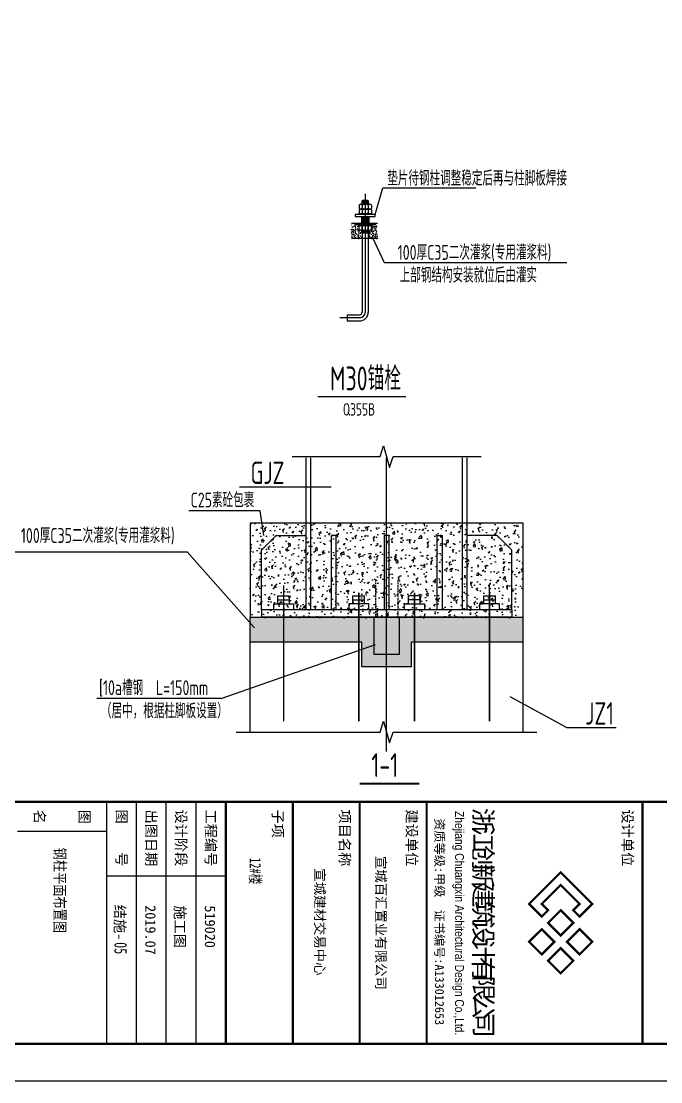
# Model space of a CAD drawing. Extents: x 447413 to 2975780, y -1432727 to 1301644.
# Drawn here: x 2637451 to 2663234, y 51920 to 94662 of the extents above; entities that cross this region are included whole.
import ezdxf
from ezdxf.enums import TextEntityAlignment as Align

# ---------------------------------------------------------------- set-up
doc = ezdxf.new("R2010")
doc.units = 0
doc.header["$LTSCALE"] = 1000
doc.header["$MEASUREMENT"] = 0
doc.linetypes.add('ACAD_ISO04W100', pattern=[30.5, 24, -3, 0.5, -3])
doc.linetypes.add('DASH', pattern=[0.35, 0.25, -0.1])
for name, color, linetype in [('10', 7, 'Continuous'), ('COLU_DE_NUM', 7, 'Continuous'), ('DIM_LEAD', 3, 'Continuous'), ('DIM_SYMB', 3, 'Continuous'), ('DOTE', 1, 'Continuous'), ('HATCH', 254, 'Continuous'), ('PUB_HATCH', 8, 'Continuous'), ('PUB_TEXT', 7, 'Continuous'), ('REINL', 1, 'Continuous'), ('TEXT', 6, 'Continuous'), ('THIN', 7, 'Continuous'), ('图名', 7, 'Continuous'), ('图框', 253, 'Continuous'), ('图纸编号', 6, 'Continuous'), ('标注', 2, 'Continuous'), ('焊缝标注', 253, 'Continuous'), ('螺栓孔标注', 253, 'Continuous')]:
    doc.layers.add(name, color=color, linetype=linetype)
for name, color, linetype, lineweight in [('20', 2, 'Continuous', 18), ('轴线', 8, 'ACAD_ISO04W100', 9), ('锚栓', 1, 'Continuous', 18)]:
    doc.layers.add(name, color=color, linetype=linetype, lineweight=lineweight)
doc.styles.add('Arial', font='ARIALN.TTF')
doc.styles.add('ASDF', font='')
doc.styles.add('cx_biaoti', font='')
doc.styles.add('HT', font='simhei.ttf')
doc.styles.add('iicon5', font='simhei.ttf')
doc.styles.add('PkpmHz', font='Pkpmeng', dxfattribs={"width": 0.6, "bigfont": 'hztxt'})
doc.styles.get("Standard").update_dxf_attribs({"font": 'tssdeng.shx', "bigfont": 'hztxt.shx'})
doc.styles.add('STYLE3', font='', dxfattribs={"height": 5})
doc.styles.add('TSSD_Dimension', font='sysz.shx', dxfattribs={"width": 0.7, "bigfont": 'syfs.shx'})
doc.styles.add('TSSD_Label', font='Tssdeng.shx', dxfattribs={"width": 0.7, "bigfont": 'hztxt.shx'})
doc.styles.add('TSSD_Norm', font='tssdeng.shx', dxfattribs={"bigfont": 'tssdchn.shx'})
doc.styles.add('YT', font='FZYTK.TTF')
doc.styles.get('ASDF').set_extended_font_data('SimSun')
doc.styles.get('cx_biaoti').set_extended_font_data('SimSun')
doc.styles.get('STYLE3').set_extended_font_data('SimSun')
doc.dimstyles.new('TSSD_20_150', dxfattribs={"dimtxt": 525, "dimasz": 150, "dimexe": 150, "dimexo": 225, "dimgap": 150, "dimtad": 1, "dimdec": 0, "dimlfac": 0.133333, "dimzin": 0, "dimdsep": 46, "dimtxsty": 'TSSD_Dimension', "dimblk": 'ARCHTICK', "dimcen": 0, "dimdle": 112.5, "dimclrt": 7, "dimadec": 0, "dimazin": 0, "dimtfac": 1, "dimtdec": 0, "dimtix": 1, "dimtmove": 2, "dimatfit": 3, "dimfxl": 0, "dimtolj": 1, "dimtzin": 0, "dimarcsym": 0})

# ---------------------------------------------------------------- blocks, each defined once
blk = doc.blocks.new('A$C6B0021A6')
at = {"layer": '图框', "color": 153}
for p, q in [((113420, 19020, -84000), (113420, 15820, -84000)), ((117920, 18220, -84000), (111420, 18220, -84000)), ((117920, 17420, -84000), (111420, 17420, -84000)), ((117920, 16620, -84000), (111420, 16620, -84000)), ((117920, 15820, -84000), (111420, 15820, -84000)), ((112220, 15820, -84000), (112220, 13420, -84000))]:
    blk.add_line(p, q, dxfattribs=at)
at = {"layer": '图框', "color": 2, "const_width": 40, "elevation": -84000}
blk.add_lwpolyline([(20, 84120), (118920, 84120), (118920, 20), (20, 20)], close=True, dxfattribs=at)
at = {"layer": '图框', "color": 153, "const_width": 58, "elevation": -84000}
for points in [[(111420, 1020), (2520, 1020), (2520, 83120), (111420, 83120)], [(111420, 83120), (117920, 83120), (117920, 1020), (111420, 1020)], [(111420, 30220), (117920, 30220), (117920, 1020), (111420, 1020)]]:
    blk.add_lwpolyline(points, close=True, dxfattribs=at)
at = {"layer": '图框', "color": 5, "const_width": 60, "elevation": -84000}
blk.add_lwpolyline([(114500, 28529), (114161, 28869), (113312, 28020), (114161, 27171), (114500, 27511), (114331, 27681), (114161, 27511), (113652, 28020), (114161, 28529), (114331, 28359)], close=True, dxfattribs=at)
at = {"layer": '图框', "color": 1, "const_width": 60, "elevation": -84000}
for points in [[(114840, 28529), (115179, 28190), (115519, 28529), (115179, 28869)], [(114331, 28020), (114670, 27681), (115009, 28020), (114670, 28359)], [(115349, 28020), (115688, 27681), (116028, 28020), (115688, 28359)], [(114840, 27511), (115179, 27171), (115519, 27511), (115179, 27850)]]:
    blk.add_lwpolyline(points, close=True, dxfattribs=at)
at = {"layer": '图框', "color": 153, "const_width": 58, "elevation": -84000}
for points in [[(111420, 24420), (117920, 24420)], [(117920, 22620), (111420, 22620)], [(117920, 20820), (111420, 20820)], [(111420, 19020), (117920, 19020)]]:
    blk.add_lwpolyline(points, dxfattribs=at)
at = {"layer": '图框', "color": 153, "style": 'cx_biaoti'}
for s, p in [('设计单位', (111624, 29678, -84000)), ('建设单位', (111624, 23878, -84000)), ('项目名称', (111624, 22078, -84000)), ('子项', (111624, 20278, -84000)), ('工程编号', (111624, 18477, -84000)), ('设计阶段', (111624, 17677, -84000)), ('出图日期', (111624, 16877, -84000)), ('图    号', (111624, 16080, -84000))]:
    blk.add_text(s, height=280, dxfattribs=at).set_placement(p)
at = {"layer": '图框', "color": 153}
for s, height, style, p in [('浙', 500, 'YT', (111920, 25945, -84000)), ('江', 500, 'YT', (112420, 25945, -84000)), ('创', 500, 'YT', (112920, 25945, -84000)), ('新', 500, 'YT', (113420, 25945, -84000)), ('建', 500, 'YT', (113920, 25945, -84000)), ('筑', 500, 'YT', (114420, 25945, -84000)), ('设', 500, 'YT', (114920, 25945, -84000)), ('计', 500, 'YT', (115420, 25945, -84000)), ('有', 500, 'YT', (115920, 25945, -84000)), ('限', 500, 'YT', (116420, 25945, -84000)), ('公', 500, 'YT', (116920, 25945, -84000)), ('司', 500, 'YT', (117420, 25945, -84000)), (' Zhejiang Chuangxin Architectural Design Co.,Ltd.', 240, 'Arial', (114640, 25270, -84000)), ('资质等级:甲级  证书编号:A133012653', 240, 'cx_biaoti', (114640, 24770, -84000)), ('宣城百汇置业有限公司', 264, 'HT', (114670, 23195, -84000)), ('宣城建材交易中心', 264, 'HT', (114645, 21554, -84000)), ('519020', 280, 'cx_biaoti', (114772, 18595, -84000)), ('施工图', 280, 'cx_biaoti', (114772, 17795, -84000)), ('2019.07', 280, 'cx_biaoti', (114862, 16995, -84000)), ('结施-', 280, 'cx_biaoti', (114659, 16180, -84000)), ('图', 280, 'cx_biaoti', (111820, 15220, -84000)), ('名', 280, 'cx_biaoti', (111820, 14020, -84000))]:
    blk.add_text(s, height=height, dxfattribs=dict(at, style=style)).set_placement(p, align=Align.MIDDLE)
blk = doc.blocks.new('图名')
at = {"layer": '图名', "style": 'iicon5', "width": 0.7}
blk.add_attdef('图名', (2629107, 144662), '', height=300, dxfattribs=at)
blk = doc.blocks.new('图纸编号')
at = {"layer": '图纸编号', "color": 0, "style": 'STYLE3', "width": 0.7}
blk.add_attdef('图纸编号', (2625405.5, 142894.5), '', height=260, dxfattribs=at)
blk = doc.blocks.new('子项')
at = {"layer": 'PUB_HATCH'}
blk.add_attdef('子项', (1391731, 380621), '', height=350, dxfattribs=at)
blk = doc.blocks.new('_ArchTick')
at = {"color": 0, "linetype": 'ByBlock', "const_width": 0.4}
blk.add_lwpolyline([(-0.5, -0.5), (0.5, 0.5)], dxfattribs=at)

msp = doc.modelspace()

# ---------------------------------------------------------------- hatches: boundary and pattern name
at = {"layer": 'HATCH'}
h = msp.add_hatch(dxfattribs=at)
h.set_pattern_fill('AR-CONC', color=256, scale=1.071429, style=0)
h.set_pattern_definition([(50, (2605270.06, 90455.7), (195.19786, -17.0776), [20.4107, -224.51786]), (355, (2605270.06, 90455.7), (-37.7602, 204.70355), [16.3286, -179.6143]), (100.451, (2605286.32, 90454.27), (157.4384, 187.625), [17.3464, -190.8107]), (46.1842, (2605270.06, 90510.12), (290.4418, -45.0454), [30.616, -336.7768]), (96.6356, (2605294.26, 90506.37), (254.3617, 265.0988), [26.0196, -286.216]), (351.184, (2605270.06, 90510.12), (254.362, 265.0983), [24.4929, -269.4214]), (21, (2605297.27, 90496.51), (162.4445, -109.5702), [20.4107, -224.51786]), (326, (2605297.27, 90496.51), (66.2165, 197.34425), [16.3286, -179.6143]), (71.4514, (2605310.8, 90487.38), (228.6605, 87.7745), [17.3464, -190.8107]), (37.5, (2605270.06, 90455.69), (3.30922, 90.59468), [0, -177.43714, 0, -182.33571, 0, -180.29464]), (7.5, (2605270.06, 90455.69), (71.5925, 107.33633), [0, -103.95857, 0, -173.355, 0, -68.71607]), (327.5, (2605209.37, 90455.69), (145.27564, -6.13794), [0, -68.0357, 0, -212.27143, 0, -281.66786]), (317.5, (2605182.15, 90455.69), (158.70984, 27.24267), [0, -88.44643, 0, -140.97, 0, -200.025])])
h.paths.add_polyline_path([(2651810.4, 86454.9), (2651593.5, 86454.9), (2651593.5, 86431.1), (2651503.8, 86431.1, -0.2507649), (2651565.6, 86398, -0.0002777), (2651565.6, 86398), (2651565.6, 86273.8, -0.25106), (2651503.8, 86240.7), (2651442.3, 86240.7), (2651442.3, 86234.7), (2651461.1, 86230.9), (2651484.9, 86220.1), (2651461.1, 86218.8), (2651442.3, 86222.6), (2651442.3, 86199), (2651461.1, 86195.2), (2651484.9, 86184.4), (2651461.1, 86183.1), (2651442.3, 86186.9), (2651442.3, 86163.3), (2651461.1, 86159.5), (2651484.9, 86148.7), (2651461.1, 86147.4), (2651442.3, 86151.2), (2651442.3, 85904.5), (2651810.4, 85904.5)])
h.paths.add_polyline_path([(2651194.4, 86165.5), (2651175.6, 86169.3), (2651151.8, 86180.1), (2651175.6, 86181.4), (2651194.4, 86177.6), (2651194.4, 86201.2), (2651175.6, 86205), (2651151.8, 86215.8), (2651175.6, 86217.1), (2651194.4, 86213.3), (2651194.4, 86236.9), (2651175.3, 86240.7), (2651132.9, 86240.7, -0.25106), (2651071.1, 86273.8), (2651071.1, 86398, -0.25106), (2651132.9, 86431.1), (2651043.2, 86431.1), (2651043.2, 86454.9), (2650760.1, 86454.9), (2650760.1, 85904.5), (2651194.4, 85904.5)])
h = msp.add_hatch(dxfattribs=at)
h.set_pattern_fill('AR-CONC', color=256, scale=400)
h.set_pattern_definition([(50, (-12412234.6, -306011.3), (728.738676, -63.756342), [76.2, -838.2]), (355, (-12412234.6, -306011.3), (-140.971304, 764.22657), [60.96, -670.56]), (100.451, (-12412173.9, -306016.6), (587.770007, 700.46675), [64.76, -712.36]), (46.1842, (-12412234.6, -305808.1), (1084.316164, -168.16931), [114.3, -1257.3]), (96.6356, (-12412144.3, -305822.1), (949.61694, 989.70222), [97.14, -1068.54]), (351.184, (-12412234.6, -305808.1), (949.61842, 989.70047), [91.44, -1005.84]), (21, (-12412133, -305858.9), (606.45952, -409.062074), [76.2, -838.2]), (326, (-12412133, -305858.9), (247.208113, 736.751864), [60.96, -670.56]), (71.4514, (-12412082.5, -305893), (853.665963, 327.69143), [64.76, -712.36]), (37.5, (-12412234.62, -306011.28), (12.354413, 338.2201555), [0, -662.432, 0, -680.72, 0, -673.1]), (7.5, (-12412234.62, -306011.3), (267.27865, 400.722299), [0, -388.112, 0, -647.192, 0, -256.54]), (327.5, (-12412461.2, -306011.28), (542.3623807, -22.914976), [0, -254, 0, -792.48, 0, -1051.56]), (317.5, (-12412562.8, -306011.3), (592.516726, 101.705964), [0, -330.2, 0, -526.288, 0, -746.76])])
h.paths.add_polyline_path([(2646681.3, 70618.1), (2657681.3, 70618.1), (2657681.3, 74438.1), (2646681.3, 74438.1)])
h = msp.add_hatch(dxfattribs=at)
h.set_pattern_fill('AR-CONC', color=256, scale=200)
h.set_pattern_definition([(50, (-12412234.62, -305991.28), (364.369338, -31.878171), [38.1, -419.1]), (355, (-12412234.62, -305991.3), (-70.485652, 382.113286), [30.48, -335.28]), (100.451, (-12412204.26, -305993.94), (293.885003, 350.233376), [32.38, -356.18]), (46.1842, (-12412234.6, -305889.7), (542.158082, -84.084656), [57.15, -628.65]), (96.6356, (-12412189.44, -305896.7), (474.808469, 494.851112), [48.57, -534.27]), (351.184, (-12412234.6, -305889.7), (474.809212, 494.850236), [45.72, -502.92]), (21, (-12412183.82, -305915.08), (303.2297597, -204.531037), [38.1, -419.1]), (326, (-12412183.82, -305915.1), (123.604057, 368.375932), [30.48, -335.28]), (71.4514, (-12412158.55, -305932.13), (426.8329815, 163.8457154), [32.38, -356.18]), (37.5, (-12412234.62, -305991.28), (6.1772065, 169.1100777), [0, -331.216, 0, -340.36, 0, -336.55]), (7.5, (-12412234.62, -305991.28), (133.639325, 200.3611496), [0, -194.056, 0, -323.596, 0, -128.27]), (327.5, (-12412347.9, -305991.28), (271.1811903, -11.457488), [0, -127, 0, -396.24, 0, -525.78]), (317.5, (-12412398.7, -305991.28), (296.2583628, 50.852982), [0, -165.1, 0, -263.144, 0, -373.38])])
h.paths.add_polyline_path([(2648031.3, 70638.1), (2646681.3, 70638.1), (2646681.3, 69638.1), (2648031.3, 69638.1)], flags=17)
h.paths.add_polyline_path([(2648031.3, 70638.1), (2648031.3, 69638.1), (2651181.3, 69638.1), (2651181.3, 68638.1), (2652181.3, 68638.1), (2652181.3, 70638.1)], flags=17)
h.paths.add_polyline_path([(2652181.3, 68638.1), (2653181.3, 68638.1), (2653181.3, 69638.1), (2656331.3, 69638.1), (2656331.3, 70638.1), (2652181.3, 70638.1)])
h.paths.add_polyline_path([(2656331.3, 70638.1), (2656331.3, 69638.1), (2657681.3, 69638.1), (2657681.3, 70638.1)], flags=17)

# ---------------------------------------------------------------- linework, layer by layer
for p, q in [((2650760.1, 86526.2, 252000), (2651810.4, 86526.2, 252000)), ((2651810.4, 85904.5, 252000), (2650760.1, 85904.5, 252000)), ((2651681.3, 69138.3, 252000), (2651681.3, 70638.1, 252000)), ((2652681.3, 70638.1, 252000), (2652681.3, 69138.3, 252000)), ((2652681.3, 69138.3, 252000), (2651681.3, 69138.3, 252000))]:
    msp.add_line(p, q)
at = {"layer": '10', "color": 3, "lineweight": 18, "ltscale": 100}
for p, q in [((2648931.3, 77072, 252000), (2648931.3, 70938.1, 252000)), ((2649131.3, 70938.1, 252000), (2649131.3, 77072, 252000)), ((2655231.3, 77072, 252000), (2655231.3, 70938.1, 252000)), ((2655431.3, 70938.1, 252000), (2655431.3, 77072, 252000))]:
    msp.add_line(p, q, dxfattribs=at)
at = {"layer": '20', "ltscale": 100}
for p, q in [((2647131.3, 73338.1, 252000), (2647731.4, 73938.1, 252000)), ((2647731.4, 73938.1, 252000), (2648931.3, 73938.1, 252000)), ((2649948.6, 73938.1, 252000), (2649948.6, 70938.1, 252000)), ((2650148.6, 73938.1, 252000), (2649948.6, 73938.1, 252000)), ((2650148.6, 70938.1, 252000), (2650148.6, 73938.1, 252000)), ((2652081.3, 73938.1, 252000), (2652081.3, 70938.1, 252000)), ((2652281.3, 73938.1, 252000), (2652081.3, 73938.1, 252000)), ((2652281.3, 70938.1, 252000), (2652281.3, 73938.1, 252000)), ((2654214.1, 70938.1, 252000), (2654214.1, 73938.1, 252000)), ((2654214.1, 73938.1, 252000), (2654414.1, 73938.1, 252000)), ((2654414.1, 73938.1, 252000), (2654414.1, 70938.1, 252000)), ((2656631.3, 73938.1, 252000), (2655431.3, 73938.1, 252000)), ((2657231.3, 73338.1, 252000), (2656631.3, 73938.1, 252000)), ((2647131.3, 70938.1, 252000), (2647131.3, 73338.1, 252000)), ((2657231.3, 70938.1, 252000), (2657231.3, 73338.1, 252000)), ((2647631.3, 71188.1, 252000), (2648431.3, 71188.1, 252000)), ((2647631.3, 70938.1, 252000), (2647631.3, 71188.1, 252000)), ((2648431.3, 71188.1, 252000), (2648431.3, 70938.1, 252000)), ((2648931.3, 71138.1, 252000), (2648731.3, 70938.1, 252000)), ((2651460.2, 71188.1, 252000), (2650660.2, 71188.1, 252000)), ((2650660.2, 71188.1, 252000), (2650660.2, 70938.1, 252000)), ((2651460.2, 70938.1, 252000), (2651460.2, 71188.1, 252000)), ((2652902.5, 71188.1, 252000), (2653702.5, 71188.1, 252000)), ((2652902.5, 70938.1, 252000), (2652902.5, 71188.1, 252000)), ((2653702.5, 71188.1, 252000), (2653702.5, 70938.1, 252000)), ((2655431.3, 71138.1, 252000), (2655631.3, 70938.1, 252000)), ((2656731.3, 71188.1, 252000), (2655931.3, 71188.1, 252000)), ((2655931.3, 71188.1, 252000), (2655931.3, 70938.1, 252000)), ((2656731.3, 70938.1, 252000), (2656731.3, 71188.1, 252000)), ((2657231.3, 70938.1, 252000), (2647131.3, 70938.1, 252000)), ((2647131.3, 70938.1, 252000), (2647131.3, 70638.1, 252000)), ((2657231.3, 70638.1, 252000), (2647131.3, 70638.1, 252000)), ((2657231.3, 70938.1, 252000), (2657231.3, 70638.1, 252000))]:
    msp.add_line(p, q, dxfattribs=at)
at = {"layer": 'DIM_SYMB', "elevation": 252000}
for points, const_width in [([(2649397.1, 79532.1), (2652961.5, 79532.1)], 62.5), ([(2651091.4, 63933.7), (2653502.6, 63933.7)], 75)]:
    msp.add_lwpolyline(points, dxfattribs=dict(at, const_width=const_width))
at = {"layer": 'DOTE'}
for p, q in [((2652181.3, 65234.9, 252000), (2652181.3, 77072, 252000)), ((2648031.3, 66625.2, 252000), (2648031.3, 71920, 252000)), ((2656331.3, 69641.4, 252000), (2656331.3, 71920, 252000))]:
    msp.add_line(p, q, dxfattribs=at)
at = {"layer": 'REINL', "const_width": 60, "elevation": 252000}
for points in [[(2648031.3, 71627.1), (2648031.3, 66446.5)], [(2651060.2, 71627.1), (2651060.2, 66446.5)], [(2653302.5, 71627.1), (2653302.5, 66446.5)], [(2656331.3, 71627.1), (2656331.3, 66446.5)]]:
    msp.add_lwpolyline(points, dxfattribs=at)
at = {"layer": 'TEXT', "linetype": 'DASH', "ltscale": 0.3}
for p, q in [((2651731, 72150.7, 252000), (2651731, 70651, 252000)), ((2652631.6, 72150.7, 252000), (2652631.6, 70651, 252000))]:
    msp.add_line(p, q, dxfattribs=at)
at = {"layer": 'THIN'}
for p, q in [((2637134.8, 73282.9, 252000), (2644138.7, 73282.9, 252000)), ((2644138.7, 73282.9, 252000), (2646855.8, 70211.7, 252000)), ((2646681.3, 66013.6, 252000), (2646681.3, 70638.1, 252000)), ((2657681.3, 66013.6, 252000), (2657681.3, 70638.1, 252000)), ((2645512.4, 67370.6, 252000), (2651731, 69541.1, 252000)), ((2651181.3, 69638.1, 252000), (2646681.3, 69638.1, 252000)), ((2651181.3, 68638.1, 252000), (2651181.3, 69638.1, 252000)), ((2657681.3, 69638.1, 252000), (2653181.3, 69638.1, 252000)), ((2653181.3, 68638.1, 252000), (2653181.3, 69638.1, 252000)), ((2653181.3, 68638.1, 252000), (2651181.3, 68638.1, 252000)), ((2645512.4, 67370.6, 252000), (2640493.4, 67370.6, 252000))]:
    msp.add_line(p, q, dxfattribs=at)
at = {"layer": 'THIN', "elevation": 252000}
for points in [[(2648371.3, 77113.5), (2651921.3, 77113.5), (2652061.3, 77553.5), (2652301.3, 76673.5), (2652441.3, 77113.5), (2655991.3, 77113.5)], [(2646681.3, 70638.1), (2657681.3, 70638.1), (2657681.3, 74438.1), (2646681.3, 74438.1), (2646681.3, 70638.1)], [(2646121.3, 66013.6), (2651921.3, 66013.6), (2652061.3, 66453.6), (2652301.3, 65573.6), (2652441.3, 66013.6), (2658241.3, 66013.6)]]:
    msp.add_lwpolyline(points, dxfattribs=at)
at = {"layer": '标注'}
for p, q in [((2651071.1, 87248.8, 252000), (2651071.1, 87124.7, 252000)), ((2651132.9, 87282, 252000), (2651503.8, 87282, 252000)), ((2651194.7, 87248.8, 252000), (2651194.7, 87124.7, 252000)), ((2651223.2, 87454.9, 252000), (2651199.4, 87424, 252000)), ((2651199.4, 87424, 252000), (2651437.3, 87424, 252000)), ((2651199.4, 87282, 252000), (2651199.4, 87424, 252000)), ((2651223.2, 87454.9, 252000), (2651413.5, 87454.9, 252000)), ((2651413.5, 87454.9, 252000), (2651437.3, 87424, 252000)), ((2651437.3, 87282, 252000), (2651437.3, 87424, 252000)), ((2651442, 87248.8, 252000), (2651442, 87124.7, 252000)), ((2651565.6, 87248.8, 252000), (2651565.6, 87124.7, 252000)), ((2651593.5, 86901.2, 252000), (2651043.2, 86901.2, 252000)), ((2651043.2, 86901.2, 252000), (2651043.2, 86877.4, 252000)), ((2651593.5, 86877.4, 252000), (2651043.2, 86877.4, 252000)), ((2651071.1, 87058.5, 252000), (2651071.1, 86934.4, 252000)), ((2651132.9, 87091.6, 252000), (2651503.8, 87091.6, 252000)), ((2651194.4, 86791.7, 252000), (2651194.4, 82939, 252000)), ((2651194.7, 87058.5, 252000), (2651194.7, 86934.4, 252000)), ((2651442, 87058.5, 252000), (2651442, 86934.4, 252000)), ((2651442.3, 86791.7, 252000), (2651442.3, 82927.1, 252000)), ((2651565.6, 87058.5, 252000), (2651565.6, 86934.4, 252000)), ((2651593.5, 86901.2, 252000), (2651593.5, 86877.4, 252000)), ((2651593.5, 86454.9, 252000), (2651043.2, 86454.9, 252000)), ((2651043.2, 86431.1, 252000), (2651043.2, 86454.9, 252000)), ((2651593.5, 86431.1, 252000), (2651043.2, 86431.1, 252000)), ((2651071.1, 86273.8, 252000), (2651071.1, 86398, 252000)), ((2651132.9, 86431.1, 252000), (2651503.8, 86431.1, 252000)), ((2651181.5, 86589.9, 252000), (2651157.7, 86588.6, 252000)), ((2651157.7, 86588.6, 252000), (2651181.5, 86577.8, 252000)), ((2651181.5, 86554.2, 252000), (2651157.7, 86552.9, 252000)), ((2651157.7, 86552.9, 252000), (2651181.5, 86542.1, 252000)), ((2651467.1, 86532.3, 252000), (2651181.5, 86589.9, 252000)), ((2651181.5, 86577.8, 252000), (2651437.1, 86526.2, 252000)), ((2651320.2, 86526.2, 252000), (2651181.5, 86554.2, 252000)), ((2651181.5, 86542.1, 252000), (2651260, 86526.2, 252000)), ((2651194.7, 86273.8, 252000), (2651194.7, 86398, 252000)), ((2651442, 86273.8, 252000), (2651442, 86398, 252000)), ((2651480.5, 86526.2, 252000), (2651467.1, 86532.3, 252000)), ((2651565.6, 86273.8, 252000), (2651565.6, 86398, 252000)), ((2651593.5, 86431.1, 252000), (2651593.5, 86454.9, 252000)), ((2651132.9, 86240.7, 252000), (2651503.8, 86240.7, 252000)), ((2651194.4, 86135.3, 252000), (2651442.3, 86135.3, 252000)), ((2651343.9, 86135.3, 252000), (2651404.1, 86135.3, 252000)), ((2651100.3, 82707.9, 252000), (2650289.3, 82707.9, 252000)), ((2650594.9, 82831.8, 252000), (2651087.3, 82831.8, 252000)), ((2650594.9, 82831.8, 252000), (2650594.9, 82584, 252000)), ((2650594.9, 82584, 252000), (2651099.1, 82584, 252000))]:
    msp.add_line(p, q, dxfattribs=at)
at = {"layer": '标注', "elevation": 252000}
for points in [[(2651175.6, 87414.2), (2651199.4, 87403.4), (2651437.3, 87355.9), (2651461.1, 87357.3), (2651437.3, 87368.1), (2651199.4, 87415.5), (2651175.6, 87414.2)], [(2651175.6, 87378.5), (2651199.4, 87367.7), (2651437.3, 87320.3), (2651461.1, 87321.6), (2651437.3, 87332.4), (2651199.4, 87379.8), (2651175.6, 87378.5)], [(2651175.6, 87342.8), (2651199.4, 87332), (2651437.3, 87284.6), (2651461.1, 87285.9), (2651437.3, 87296.7), (2651199.4, 87344.1), (2651175.6, 87342.8)], [(2651332, 87282), (2651199.4, 87308.4), (2651175.6, 87307.1)], [(2651175.6, 87307.1), (2651199.4, 87296.3), (2651271.2, 87282)], [(2651275.2, 87424), (2651437.3, 87391.6), (2651461.1, 87393), (2651437.3, 87403.8), (2651336, 87424)], [(2651151.8, 86766.7), (2651175.6, 86755.9), (2651461.1, 86698.3), (2651484.9, 86699.7), (2651461.1, 86710.5), (2651175.6, 86768), (2651151.8, 86766.7)], [(2651175.4, 86791.7), (2651175.6, 86791.6), (2651461.1, 86734), (2651484.9, 86735.4), (2651461.1, 86746.2), (2651235.5, 86791.7)], [(2651352.3, 86791.7), (2651461.1, 86769.7), (2651484.9, 86771), (2651461.1, 86781.9), (2651412.5, 86791.7)], [(2651151.8, 86731), (2651175.6, 86720.2), (2651461.1, 86662.6), (2651484.9, 86664), (2651461.1, 86674.8), (2651175.6, 86732.3), (2651151.8, 86731)], [(2651151.8, 86695.3), (2651175.6, 86684.5), (2651461.1, 86626.9), (2651484.9, 86628.3), (2651461.1, 86639.1), (2651175.6, 86696.6), (2651151.8, 86695.3)], [(2651151.8, 86659.6), (2651175.6, 86648.8), (2651461.1, 86591.3), (2651484.9, 86592.6), (2651461.1, 86603.4), (2651175.6, 86661), (2651151.8, 86659.6)], [(2651157.7, 86624.3), (2651181.5, 86613.5), (2651467.1, 86555.9), (2651490.9, 86557.2), (2651467.1, 86568), (2651181.5, 86625.6), (2651157.7, 86624.3)], [(2651151.8, 86215.8), (2651175.6, 86205), (2651461.1, 86147.4), (2651484.9, 86148.7), (2651461.1, 86159.5), (2651175.6, 86217.1), (2651151.8, 86215.8)], [(2651404.1, 86135.3), (2651175.6, 86181.4), (2651151.8, 86180.1)], [(2651151.8, 86180.1), (2651175.6, 86169.3), (2651343.9, 86135.3)], [(2651175.4, 86240.7), (2651175.6, 86240.7), (2651461.1, 86183.1), (2651484.9, 86184.4), (2651461.1, 86195.2), (2651235.5, 86240.7)], [(2651352.3, 86240.7), (2651461.1, 86218.8), (2651484.9, 86220.1), (2651461.1, 86230.9), (2651412.5, 86240.7)]]:
    msp.add_lwpolyline(points, dxfattribs=at)
for points in [[(2650913.2, 86791.7), (2651723.5, 86791.7), (2651723.5, 86877.4), (2650913.2, 86877.4)], [(2650913.2, 86526.2), (2651723.5, 86526.2), (2651723.5, 86454.9), (2650913.2, 86454.9)]]:
    msp.add_lwpolyline(points, close=True, dxfattribs=at)
at = {"layer": '标注'}
for centre, radius, start, end in [((2651132.9, 87207.7, 252000), 74.2, 33.62643, 146.37357), ((2651318.4, 87034.7, 252000), 247.3, 60, 120), ((2651503.8, 87207.7, 252000), 74.2, 33.62643, 146.37357), ((2651132.9, 87165.9, 252000), 74.2, 213.62643, 326.37357), ((2651132.9, 87017.4, 252000), 74.2, 33.62643, 146.37357), ((2651132.9, 86975.5, 252000), 74.2, 213.62643, 326.37357), ((2651318.4, 87338.9, 252000), 247.3, 240, 300), ((2651318.4, 86844.3, 252000), 247.3, 60, 120), ((2651318.4, 87148.5, 252000), 247.3, 240, 300), ((2651503.8, 87165.9, 252000), 74.2, 213.62643, 326.37357), ((2651503.8, 87017.4, 252000), 74.2, 33.62643, 146.37357), ((2651503.8, 86975.5, 252000), 74.2, 213.62643, 326.37357), ((2651132.9, 86356.8, 252000), 74.2, 33.62643, 146.37357), ((2651318.4, 86183.8, 252000), 247.3, 60, 120), ((2651503.8, 86356.8, 252000), 74.2, 33.62643, 146.37357), ((2651132.9, 86315, 252000), 74.2, 213.62643, 326.37357), ((2651318.4, 86488, 252000), 247.3, 240, 300), ((2651503.8, 86315, 252000), 74.2, 213.62643, 326.37357), ((2651087.3, 82939, 252000), 355.2, 270, 0), ((2651087.3, 82939, 252000), 107.1, 270, 0), ((2651087.3, 82939, 252000), 231.4, 273.22293, 356.77707)]:
    msp.add_arc(centre, radius, start, end, dxfattribs=at)
at = {"layer": '螺栓孔标注', "ltscale": 100}
for p, q in [((2646250.2, 75898.7, 252000), (2649940.4, 75898.7, 252000)), ((2647079.3, 74924.7, 252000), (2644213.1, 74924.7, 252000)), ((2647225.4, 73935.1, 252000), (2647079.3, 74924.7, 252000)), ((2659427.1, 66201.8, 252000), (2657158.4, 67436.5, 252000)), ((2659427.1, 66201.8, 252000), (2661438, 66201.8, 252000))]:
    msp.add_line(p, q, dxfattribs=at)
at = {"layer": '轴线', "ltscale": 200}
msp.add_line((2651318.4, 87702.4, 252000), (2651318.4, 82925.9, 252000), dxfattribs=at)
at = {"layer": '锚栓'}
for p, q in [((2647795.1, 71499.7, 252000), (2648031.3, 71499.7, 252000)), ((2647795.1, 71339.7, 252000), (2647795.1, 71499.7, 252000)), ((2648031.3, 71339.7, 252000), (2648031.3, 71499.7, 252000)), ((2648031.3, 71499.7, 252000), (2648267.6, 71499.7, 252000)), ((2648267.6, 71339.7, 252000), (2648267.6, 71499.7, 252000)), ((2650823.9, 71508.1, 252000), (2651060.2, 71508.1, 252000)), ((2650823.9, 71348.1, 252000), (2650823.9, 71508.1, 252000)), ((2651060.2, 71348.1, 252000), (2651060.2, 71508.1, 252000)), ((2651060.2, 71508.1, 252000), (2651296.4, 71508.1, 252000)), ((2651296.4, 71348.1, 252000), (2651296.4, 71508.1, 252000)), ((2653066.2, 71348.1, 252000), (2653066.2, 71508.1, 252000)), ((2653302.5, 71508.1, 252000), (2653066.2, 71508.1, 252000)), ((2653302.5, 71348.1, 252000), (2653302.5, 71508.1, 252000)), ((2653538.7, 71508.1, 252000), (2653302.5, 71508.1, 252000)), ((2653538.7, 71348.1, 252000), (2653538.7, 71508.1, 252000)), ((2656095.1, 71508.1, 252000), (2656331.3, 71508.1, 252000)), ((2656095.1, 71348.1, 252000), (2656095.1, 71508.1, 252000)), ((2656331.3, 71348.1, 252000), (2656331.3, 71508.1, 252000)), ((2656331.3, 71508.1, 252000), (2656567.6, 71508.1, 252000)), ((2656567.6, 71348.1, 252000), (2656567.6, 71508.1, 252000)), ((2647795.1, 71339.7, 252000), (2648031.3, 71339.7, 252000)), ((2647795.1, 71179.7, 252000), (2647795.1, 71339.7, 252000)), ((2648031.3, 70938.1, 252000), (2648031.3, 71348.1, 252000)), ((2648031.3, 71339.7, 252000), (2648267.6, 71339.7, 252000)), ((2648267.6, 71179.7, 252000), (2648267.6, 71339.7, 252000)), ((2650823.9, 71348.1, 252000), (2651060.2, 71348.1, 252000)), ((2650823.9, 71188.1, 252000), (2650823.9, 71348.1, 252000)), ((2651060.2, 70938.1, 252000), (2651060.2, 71348.1, 252000)), ((2651060.2, 71348.1, 252000), (2651296.4, 71348.1, 252000)), ((2651296.4, 71188.1, 252000), (2651296.4, 71348.1, 252000)), ((2653066.2, 71188.1, 252000), (2653066.2, 71348.1, 252000)), ((2653302.5, 71348.1, 252000), (2653066.2, 71348.1, 252000)), ((2653302.5, 70938.1, 252000), (2653302.5, 71348.1, 252000)), ((2653538.7, 71348.1, 252000), (2653302.5, 71348.1, 252000)), ((2653538.7, 71188.1, 252000), (2653538.7, 71348.1, 252000)), ((2656095.1, 71348.1, 252000), (2656331.3, 71348.1, 252000)), ((2656095.1, 71188.1, 252000), (2656095.1, 71348.1, 252000)), ((2656331.3, 70938.1, 252000), (2656331.3, 71348.1, 252000)), ((2656331.3, 71348.1, 252000), (2656567.6, 71348.1, 252000)), ((2656567.6, 71188.1, 252000), (2656567.6, 71348.1, 252000))]:
    msp.add_line(p, q, dxfattribs=at)

# ---------------------------------------------------------------- block references
at = {"xscale": 1.5, "yscale": 1.5, "zscale": 1.5, "rotation": 270}
msp.add_blockref('A$C6B0021A6', (2617168.3, 230330.5, 252000), dxfattribs=at)
ref = msp.add_blockref('子项', (2303971.3, 1313504.6), dxfattribs=dict(xscale=0.8999999999999999, yscale=0.8999999999999999, zscale=0.8999999999999999, rotation=270))
ref.add_attrib('子项', '12#楼', dxfattribs={"layer": 'PUB_HATCH', "height": 450, "rotation": 270, "style": 'ASDF', "width": 0.7}).set_placement((2646530.2, 60946.7), align=Align.BOTTOM_LEFT)
at = {"layer": '图名'}
ref = msp.add_blockref('图名', (2421795, 4005012.9, 126000), dxfattribs=dict(at, xscale=1.5, yscale=1.5, zscale=1.5, rotation=270))
ref.add_attrib('图名', '钢柱平面布置图', (2638788, 61353, 126000), dxfattribs={"height": 450, "rotation": 270, "style": 'iicon5', "width": 0.8})
at = {"layer": '图纸编号', "color": 6, "xscale": 1.944, "yscale": 1.944, "zscale": 1.944, "rotation": 270}
msp.add_blockref('图纸编号', (2363422.9, 5161334.7, 126000), dxfattribs=at).add_auto_attribs({'图纸编号': '05'})

# ---------------------------------------------------------------- texts
at = {"layer": 'COLU_DE_NUM', "style": 'TSSD_Label', "width": 0.7}
msp.add_text('M30锚栓', height=960, dxfattribs=at).set_placement((2649899.2, 79784.3, 252000))
msp.add_text('1-1', height=960, dxfattribs=at).set_placement((2652106.3, 64683.7, 252000), align=Align.MIDDLE)
at = {"layer": 'DIM_LEAD', "color": 7, "style": 'PkpmHz', "width": 0.71}
for s, p in [('垫片待钢柱调整稳定后再与柱脚板焊接', (2652209.1, 88034.5, 252000)), ('100厚C35二次灌浆(专用灌浆料)', (2652628, 85044.4, 252000)), ('上部钢结构安装就位后由灌实', (2652708.5, 84129.5, 252000)), ('[10a槽钢  L=150mm', (2640588.5, 67501.8, 252000)), ('（居中，根据柱脚板设置）', (2640667.4, 66569.8, 252000))]:
    msp.add_text(s, height=600, dxfattribs=at).set_placement(p)
msp.add_text('C25素砼包裹', height=600, dxfattribs=at).set_placement((2645562.8, 75066, 252000), align=Align.CENTER)
msp.add_text('100厚C35二次灌浆(专用灌浆料)', height=600, dxfattribs=at).set_placement((2640537, 73939.1, 252000), align=Align.MIDDLE)
at = {"layer": 'PUB_TEXT', "style": 'TSSD_Norm', "width": 0.7}
msp.add_text('Q355B', height=500, dxfattribs=at).set_placement((2650419.8, 79268.1, 252000), align=Align.TOP_LEFT)
at = {"layer": '焊缝标注', "style": 'PkpmHz', "width": 0.71}
for s, p in [('GJZ', (2647381.1, 76011.9, 252000)), ('JZ1', (2660766.9, 66315, 252000))]:
    msp.add_text(s, height=900, dxfattribs=at).set_placement(p, align=Align.CENTER)

# ---------------------------------------------------------------- leaders
at = {"layer": '标注'}
for points in [[(2651723.8, 86878.3, 252000), (2652032.8, 87944.1, 252000), (2655781, 87944.1, 252000)], [(2651598.8, 85970.1, 252000), (2652085.5, 84938.2, 252000), (2659450.7, 84938.2, 252000)]]:
    msp.add_leader(points, dimstyle='TSSD_20_150', dxfattribs=at)

doc.saveas('drawing.dxf')
